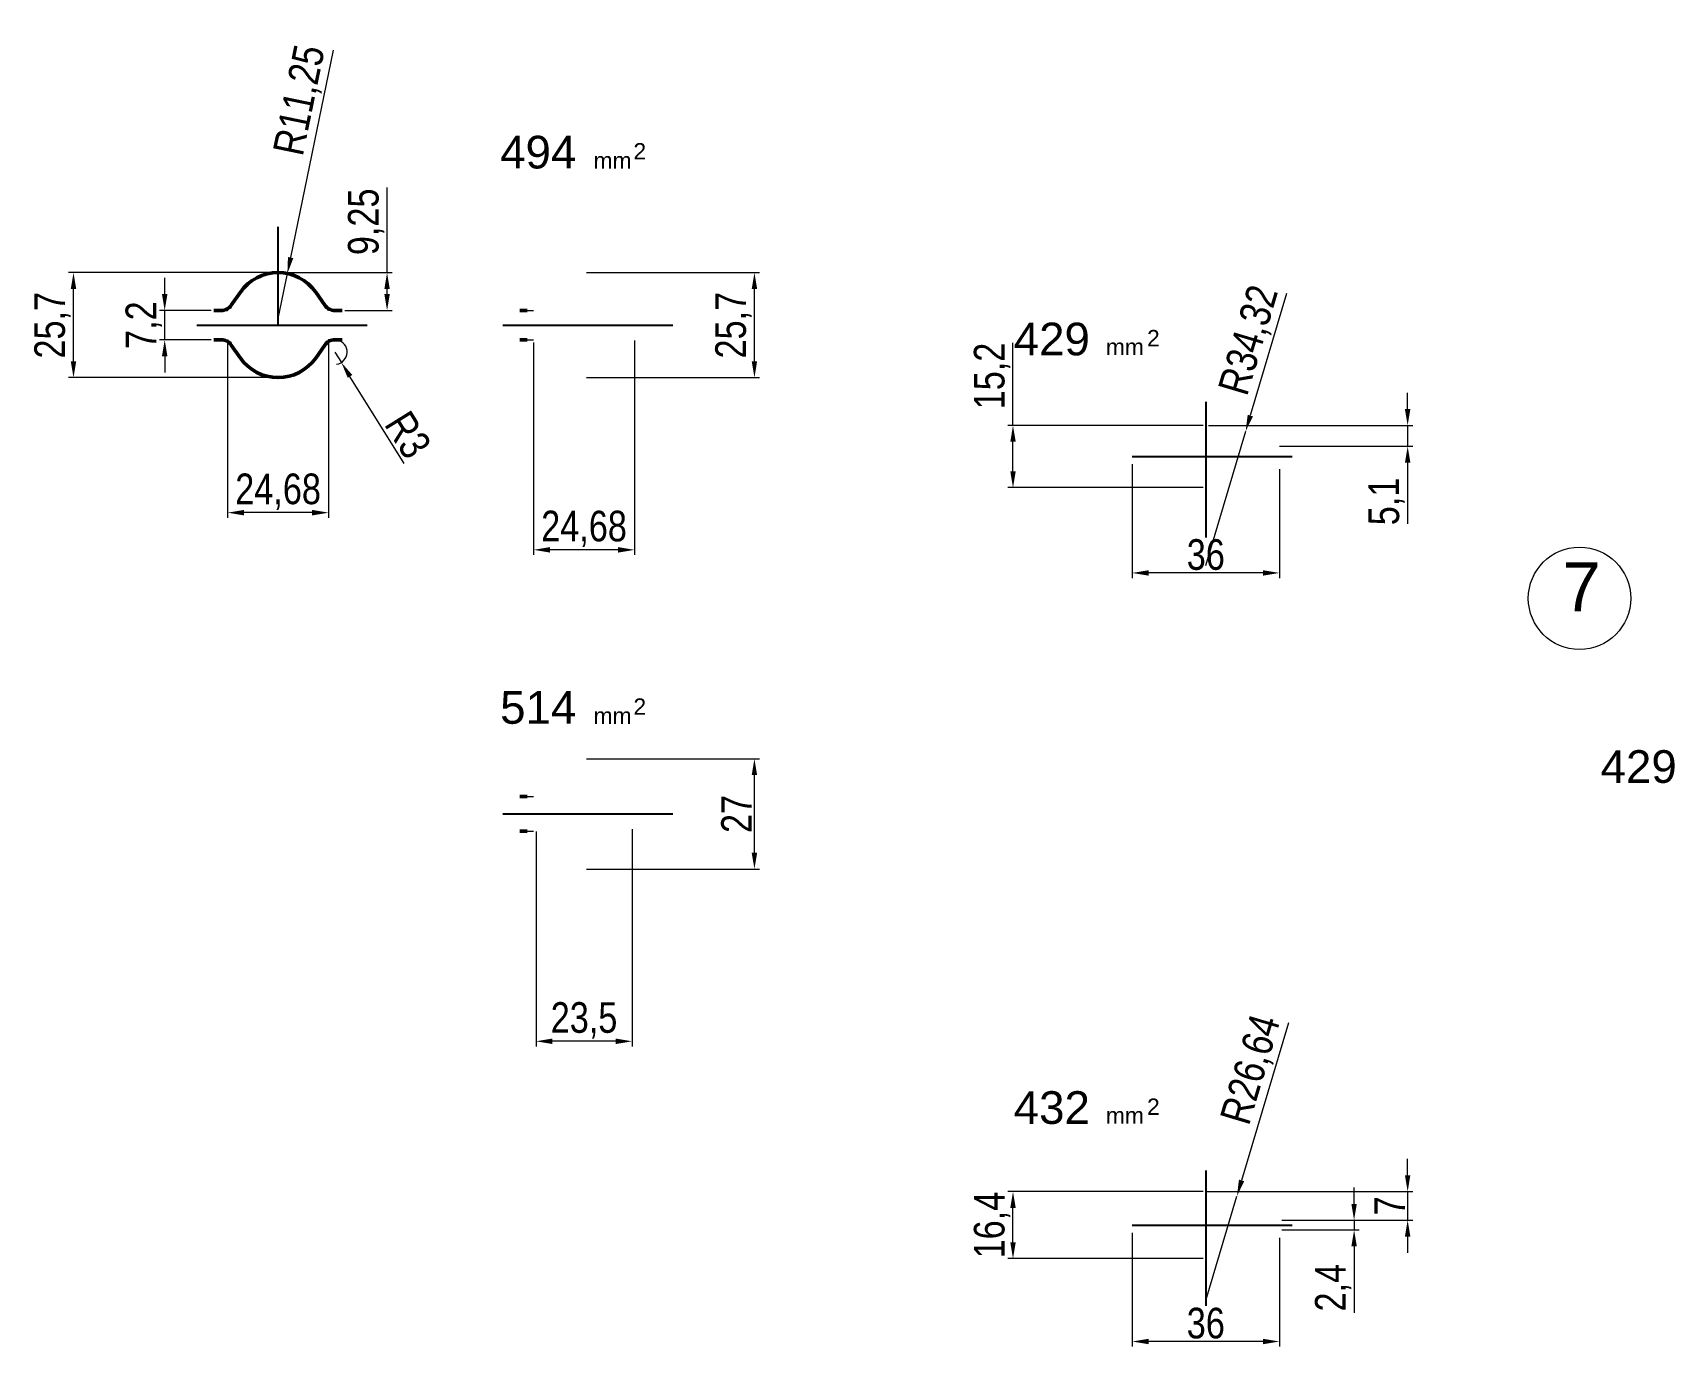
# Model space of a CAD drawing. Header units: millimetres. Extents: x -954 to 34898, y -2134 to 12006.
# Drawn here: x 8523.1 to 8919.6, y 5524.6 to 5846.3 of the extents above; entities that cross this region are included whole.
import ezdxf

# ---------------------------------------------------------------- set-up
doc = ezdxf.new("R2010")
doc.units = ezdxf.units.MM
doc.header["$LTSCALE"] = 3
for name, color, linetype, lineweight in [('контурная', 7, 'Continuous', 50), ('тонкая', 7, 'Continuous', 20), ('тонкий', 7, 'Continuous', 20)]:
    doc.layers.add(name, color=color, linetype=linetype, lineweight=lineweight)
doc.layers.add('осевая', color=4, linetype='Continuous')
doc.styles.add('s1v4', font='arial.ttf', dxfattribs={"height": 4})
doc.styles.add('s2v4', font='arial.ttf', dxfattribs={"height": 8})
doc.styles.add('s3v2.5', font='arial.ttf', dxfattribs={"width": 0.8, "height": 7.5})
doc.dimstyles.new('s3v2.5', dxfattribs={"dimtxt": 7.5, "dimasz": 4, "dimexe": 1.25, "dimexo": 0.625, "dimtad": 1, "dimtxsty": 's3v2.5', "dimcen": 1.5, "dimclrd": 6, "dimclre": 256, "dimclrt": 1, "dimadec": 0, "dimazin": 0, "dimtfac": 1, "dimtmove": 0, "dimatfit": 3, "dimfxl": 1, "dimlwd": -1, "dimlwe": -1, "dimarcsym": 0})

# ---------------------------------------------------------------- blocks, each defined once
blk = doc.blocks.new('*D1307')
at = {"layer": 'Defpoints', "color": 0, "transparency": 16777216}
for p in [(8809.64, 5562.58), (8833, 5555.58), (8859.66, 5555.58)]:
    blk.add_point(p, dxfattribs=at)
at = {"layer": 'тонкая', "color": 6, "transparency": 16777216}
for p, q in [((8859.66, 5566.58), (8859.66, 5570.58)), ((8859.66, 5562.58), (8859.66, 5555.58)), ((8859.66, 5551.58), (8859.66, 5547.58))]:
    blk.add_line(p, q, dxfattribs=at)
at = {"layer": 'тонкая', "transparency": 16777216}
for p, q in [((8810.26, 5562.58), (8860.91, 5562.58)), ((8833.63, 5555.58), (8860.91, 5555.58))]:
    blk.add_line(p, q, dxfattribs=at)
at = {"layer": 'тонкая', "color": 6, "transparency": 16777216}
for points in [[(8858.99, 5566.58), (8860.32, 5566.58), (8859.66, 5562.58)], [(8858.99, 5551.58), (8860.32, 5551.58), (8859.66, 5555.58)]]:
    blk.add_solid(points, dxfattribs=at)
at = {"layer": 'тонкая', "color": 1, "transparency": 16777216, "insert": (8855.28, 5559.08), "char_height": 7.5, "attachment_point": 5, "rotation": 90, "style": 's3v2.5'}
blk.add_mtext('7', dxfattribs=at)
blk = doc.blocks.new('*D1308')
at = {"layer": 'Defpoints', "color": 0, "transparency": 16777216}
for p in [(8763.08, 5562.58), (8810.26, 5562.58), (8810.26, 5546.18)]:
    blk.add_point(p, dxfattribs=at)
at = {"layer": 'тонкая', "transparency": 16777216}
for p, q in [((8809.64, 5562.58), (8761.83, 5562.58)), ((8809.64, 5546.18), (8761.83, 5546.18))]:
    blk.add_line(p, q, dxfattribs=at)
at = {"layer": 'тонкая', "color": 6, "transparency": 16777216}
blk.add_line((8763.08, 5550.18), (8763.08, 5558.58), dxfattribs=at)
for points in [[(8762.42, 5558.58), (8763.75, 5558.58), (8763.08, 5562.58)], [(8762.42, 5550.18), (8763.75, 5550.18), (8763.08, 5546.18)]]:
    blk.add_solid(points, dxfattribs=at)
at = {"layer": 'тонкая', "color": 1, "transparency": 16777216, "insert": (8757.95, 5554.38), "char_height": 7.5, "attachment_point": 5, "rotation": 90, "style": 's3v2.5'}
blk.add_mtext('16,4', dxfattribs=at)
blk = doc.blocks.new('*D1309')
at = {"layer": 'Defpoints', "color": 0, "transparency": 16777216}
for p in [(8792.26, 5553.13), (8828.26, 5551.88), (8792.26, 5525.88)]:
    blk.add_point(p, dxfattribs=at)
at = {"layer": 'тонкая', "transparency": 16777216}
for p, q in [((8792.26, 5552.51), (8792.26, 5524.63)), ((8828.26, 5551.26), (8828.26, 5524.63))]:
    blk.add_line(p, q, dxfattribs=at)
at = {"layer": 'тонкая', "color": 6, "transparency": 16777216}
blk.add_line((8824.26, 5525.88), (8796.26, 5525.88), dxfattribs=at)
for points in [[(8796.26, 5526.55), (8796.26, 5525.22), (8792.26, 5525.88)], [(8824.26, 5526.55), (8824.26, 5525.22), (8828.26, 5525.88)]]:
    blk.add_solid(points, dxfattribs=at)
at = {"layer": 'тонкая', "color": 1, "transparency": 16777216, "insert": (8810.26, 5530.34), "char_height": 7.5, "attachment_point": 5, "style": 's3v2.5'}
blk.add_mtext('36', dxfattribs=at)
blk = doc.blocks.new('*D1310')
at = {"layer": 'Defpoints', "color": 0, "transparency": 16777216}
for p in [(8810.26, 5750.11), (8828.26, 5745.01), (8859.66, 5745.01)]:
    blk.add_point(p, dxfattribs=at)
at = {"layer": 'тонкая', "color": 6, "transparency": 16777216}
for p, q in [((8859.66, 5754.11), (8859.66, 5758.11)), ((8859.66, 5750.11), (8859.66, 5745.01)), ((8859.66, 5741.01), (8859.66, 5726))]:
    blk.add_line(p, q, dxfattribs=at)
at = {"layer": 'тонкая', "transparency": 16777216}
for p, q in [((8810.89, 5750.11), (8860.91, 5750.11)), ((8828.89, 5745.01), (8860.91, 5745.01))]:
    blk.add_line(p, q, dxfattribs=at)
at = {"layer": 'тонкая', "color": 6, "transparency": 16777216}
for points in [[(8858.99, 5754.11), (8860.32, 5754.11), (8859.66, 5750.11)], [(8858.99, 5741.01), (8860.32, 5741.01), (8859.66, 5745.01)]]:
    blk.add_solid(points, dxfattribs=at)
at = {"layer": 'тонкая', "color": 1, "transparency": 16777216, "insert": (8854.52, 5731.51), "char_height": 7.5, "attachment_point": 5, "rotation": 90, "style": 's3v2.5'}
blk.add_mtext('5,1', dxfattribs=at)
blk = doc.blocks.new('*D1311')
at = {"layer": 'Defpoints', "color": 0, "transparency": 16777216}
for p in [(8763.08, 5750.11), (8810.26, 5750.11), (8810.26, 5734.91)]:
    blk.add_point(p, dxfattribs=at)
at = {"layer": 'тонкая', "color": 6, "transparency": 16777216}
for p, q in [((8763.08, 5750.11), (8763.08, 5770.32)), ((8763.08, 5738.91), (8763.08, 5746.11))]:
    blk.add_line(p, q, dxfattribs=at)
at = {"layer": 'тонкая', "transparency": 16777216}
for p, q in [((8809.64, 5750.11), (8761.83, 5750.11)), ((8809.64, 5734.91), (8761.83, 5734.91))]:
    blk.add_line(p, q, dxfattribs=at)
at = {"layer": 'тонкая', "color": 6, "transparency": 16777216}
for points in [[(8762.42, 5746.11), (8763.75, 5746.11), (8763.08, 5750.11)], [(8762.42, 5738.91), (8763.75, 5738.91), (8763.08, 5734.91)]]:
    blk.add_solid(points, dxfattribs=at)
at = {"layer": 'тонкая', "color": 1, "transparency": 16777216, "insert": (8757.95, 5762.22), "char_height": 7.5, "attachment_point": 5, "rotation": 90, "style": 's3v2.5'}
blk.add_mtext('15,2', dxfattribs=at)
blk = doc.blocks.new('*D1312')
at = {"layer": 'Defpoints', "color": 0, "transparency": 16777216}
for p in [(8792.26, 5741.26), (8828.26, 5740.01), (8792.26, 5714.01)]:
    blk.add_point(p, dxfattribs=at)
at = {"layer": 'тонкая', "transparency": 16777216}
for p, q in [((8792.26, 5740.64), (8792.26, 5712.76)), ((8828.26, 5739.39), (8828.26, 5712.76))]:
    blk.add_line(p, q, dxfattribs=at)
at = {"layer": 'тонкая', "color": 6, "transparency": 16777216}
blk.add_line((8824.26, 5714.01), (8796.26, 5714.01), dxfattribs=at)
for points in [[(8796.26, 5714.68), (8796.26, 5713.35), (8792.26, 5714.01)], [(8824.26, 5714.68), (8824.26, 5713.35), (8828.26, 5714.01)]]:
    blk.add_solid(points, dxfattribs=at)
at = {"layer": 'тонкая', "color": 1, "transparency": 16777216, "insert": (8810.26, 5718.47), "char_height": 7.5, "attachment_point": 5, "style": 's3v2.5'}
blk.add_mtext('36', dxfattribs=at)
blk = doc.blocks.new('*D1313')
at = {"layer": 'Defpoints', "color": 0, "transparency": 16777216}
for p in [(8820.02, 5748.7), (8810.26, 5715.8)]:
    blk.add_point(p, dxfattribs=at)
at = {"layer": 'тонкая', "color": 6, "transparency": 16777216}
for p, q in [((8830.02, 5782.42), (8821.15, 5752.53)), ((8810.26, 5715.8), (8820.02, 5748.7))]:
    blk.add_line(p, q, dxfattribs=at)
blk.add_solid([(8820.51, 5752.72), (8821.79, 5752.34), (8820.02, 5748.7)], dxfattribs=at)
at = {"layer": 'тонкая', "color": 1, "transparency": 16777216, "insert": (8821.23, 5770.86), "char_height": 7.5, "attachment_point": 5, "rotation": 73.4845, "style": 's3v2.5'}
blk.add_mtext('R34,32', dxfattribs=at)
blk = doc.blocks.new('*D1314')
at = {"layer": 'Defpoints', "color": 0, "transparency": 16777216}
for p in [(8817.88, 5561.47), (8810.26, 5535.94)]:
    blk.add_point(p, dxfattribs=at)
at = {"layer": 'тонкая', "color": 6, "transparency": 16777216}
for p, q in [((8830.53, 5603.89), (8819.02, 5565.3)), ((8810.26, 5535.94), (8817.88, 5561.47))]:
    blk.add_line(p, q, dxfattribs=at)
blk.add_solid([(8818.38, 5565.5), (8819.66, 5565.11), (8817.88, 5561.47)], dxfattribs=at)
at = {"layer": 'тонкая', "color": 1, "transparency": 16777216, "insert": (8821.72, 5592.32), "char_height": 7.5, "attachment_point": 5, "rotation": 73.3886, "style": 's3v2.5'}
blk.add_mtext('R26,64', dxfattribs=at)
blk = doc.blocks.new('*D1315')
at = {"layer": 'Defpoints', "color": 0, "transparency": 16777216}
for p in [(8828.26, 5555.58), (8828.26, 5553.18), (8846.55, 5553.18)]:
    blk.add_point(p, dxfattribs=at)
at = {"layer": 'тонкая', "color": 6, "transparency": 16777216}
for p, q in [((8846.55, 5559.58), (8846.55, 5563.58)), ((8846.55, 5555.58), (8846.55, 5553.18)), ((8846.55, 5549.18), (8846.55, 5532.93))]:
    blk.add_line(p, q, dxfattribs=at)
at = {"layer": 'тонкая', "transparency": 16777216}
for p, q in [((8828.89, 5555.58), (8847.8, 5555.58)), ((8828.89, 5553.18), (8847.8, 5553.18))]:
    blk.add_line(p, q, dxfattribs=at)
at = {"layer": 'тонкая', "color": 6, "transparency": 16777216}
for points in [[(8845.89, 5559.58), (8847.22, 5559.58), (8846.55, 5555.58)], [(8845.89, 5549.18), (8847.22, 5549.18), (8846.55, 5553.18)]]:
    blk.add_solid(points, dxfattribs=at)
at = {"layer": 'тонкая', "color": 1, "transparency": 16777216, "insert": (8841.42, 5539.06), "char_height": 7.5, "attachment_point": 5, "rotation": 90, "style": 's3v2.5'}
blk.add_mtext('2,4', dxfattribs=at)
blk = doc.blocks.new('*D1493')
at = {"layer": 'Defpoints', "color": 0, "transparency": 16777216}
for p in [(8570.9, 5771.07), (8595.58, 5771.07), (8570.9, 5728.77)]:
    blk.add_point(p, dxfattribs=at)
at = {"layer": 'тонкая', "transparency": 16777216}
for p, q in [((8570.9, 5770.45), (8570.9, 5727.52)), ((8595.58, 5770.45), (8595.58, 5727.52))]:
    blk.add_line(p, q, dxfattribs=at)
at = {"layer": 'тонкая', "color": 6, "transparency": 16777216}
blk.add_line((8591.58, 5728.77), (8574.9, 5728.77), dxfattribs=at)
for points in [[(8574.9, 5729.44), (8574.9, 5728.1), (8570.9, 5728.77)], [(8591.58, 5729.44), (8591.58, 5728.1), (8595.58, 5728.77)]]:
    blk.add_solid(points, dxfattribs=at)
at = {"layer": 'тонкая', "color": 1, "transparency": 16777216, "insert": (8583.24, 5733.9), "char_height": 7.5, "attachment_point": 5, "style": 's3v2.5'}
blk.add_mtext('24,68', dxfattribs=at)
blk = doc.blocks.new('*D1494')
at = {"layer": 'Defpoints', "color": 0, "transparency": 16777216}
for p in [(8533.18, 5787.52), (8583.24, 5787.52), (8583.24, 5761.82)]:
    blk.add_point(p, dxfattribs=at)
at = {"layer": 'тонкая', "transparency": 16777216}
for p, q in [((8582.62, 5787.52), (8531.93, 5787.52)), ((8582.62, 5761.82), (8531.93, 5761.82))]:
    blk.add_line(p, q, dxfattribs=at)
at = {"layer": 'тонкая', "color": 6, "transparency": 16777216}
blk.add_line((8533.18, 5765.82), (8533.18, 5783.52), dxfattribs=at)
for points in [[(8532.51, 5783.52), (8533.84, 5783.52), (8533.18, 5787.52)], [(8532.51, 5765.82), (8533.84, 5765.82), (8533.18, 5761.82)]]:
    blk.add_solid(points, dxfattribs=at)
at = {"layer": 'тонкая', "color": 1, "transparency": 16777216, "insert": (8528.04, 5774.65), "char_height": 7.5, "attachment_point": 5, "rotation": 90, "style": 's3v2.5'}
blk.add_mtext('25,7', dxfattribs=at)
blk = doc.blocks.new('*D1495')
at = {"layer": 'Defpoints', "color": 0, "transparency": 16777216}
for p in [(8555.49, 5778.27), (8567.53, 5778.27), (8567.53, 5771.07)]:
    blk.add_point(p, dxfattribs=at)
at = {"layer": 'тонкая', "color": 6, "transparency": 16777216}
for p, q in [((8555.49, 5782.27), (8555.49, 5786.27)), ((8555.49, 5771.07), (8555.49, 5778.27)), ((8555.49, 5767.07), (8555.49, 5763.07))]:
    blk.add_line(p, q, dxfattribs=at)
at = {"layer": 'тонкая', "transparency": 16777216}
for p, q in [((8566.9, 5778.27), (8554.24, 5778.27)), ((8566.9, 5771.07), (8554.24, 5771.07))]:
    blk.add_line(p, q, dxfattribs=at)
at = {"layer": 'тонкая', "color": 6, "transparency": 16777216}
for points in [[(8554.82, 5782.27), (8556.16, 5782.27), (8555.49, 5778.27)], [(8554.82, 5767.07), (8556.16, 5767.07), (8555.49, 5771.07)]]:
    blk.add_solid(points, dxfattribs=at)
at = {"layer": 'тонкая', "color": 1, "transparency": 16777216, "insert": (8550.36, 5774.67), "char_height": 7.5, "attachment_point": 5, "rotation": 90, "style": 's3v2.5'}
blk.add_mtext('7,2', dxfattribs=at)
blk = doc.blocks.new('*D1496')
at = {"layer": 'Defpoints', "color": 0, "transparency": 16777216}
for p in [(8583.24, 5787.52), (8609.91, 5787.52), (8598.96, 5778.27)]:
    blk.add_point(p, dxfattribs=at)
at = {"layer": 'тонкая', "color": 6, "transparency": 16777216}
for p, q in [((8609.91, 5787.52), (8609.91, 5808.4)), ((8609.91, 5782.27), (8609.91, 5783.52))]:
    blk.add_line(p, q, dxfattribs=at)
at = {"layer": 'тонкая', "transparency": 16777216}
for p, q in [((8583.87, 5787.52), (8611.16, 5787.52)), ((8599.58, 5778.27), (8611.16, 5778.27))]:
    blk.add_line(p, q, dxfattribs=at)
at = {"layer": 'тонкая', "color": 6, "transparency": 16777216}
for points in [[(8609.25, 5783.52), (8610.58, 5783.52), (8609.91, 5787.52)], [(8609.25, 5782.27), (8610.58, 5782.27), (8609.91, 5778.27)]]:
    blk.add_solid(points, dxfattribs=at)
at = {"layer": 'тонкая', "color": 1, "transparency": 16777216, "insert": (8604.78, 5799.96), "char_height": 7.5, "attachment_point": 5, "rotation": 90, "style": 's3v2.5'}
blk.add_mtext('9,25', dxfattribs=at)
blk = doc.blocks.new('*D1497')
at = {"layer": 'Defpoints', "color": 0, "transparency": 16777216}
for p in [(8585.51, 5787.29), (8583.24, 5776.27)]:
    blk.add_point(p, dxfattribs=at)
at = {"layer": 'тонкая', "color": 6, "transparency": 16777216}
for p, q in [((8596.75, 5841.97), (8586.31, 5791.21)), ((8583.24, 5776.27), (8585.51, 5787.29))]:
    blk.add_line(p, q, dxfattribs=at)
blk.add_solid([(8585.66, 5791.34), (8586.97, 5791.07), (8585.51, 5787.29)], dxfattribs=at)
at = {"layer": 'тонкая', "color": 1, "transparency": 16777216, "insert": (8588.98, 5829.64), "char_height": 7.5, "attachment_point": 5, "rotation": 78.3826, "style": 's3v2.5'}
blk.add_mtext('R11,25', dxfattribs=at)
blk = doc.blocks.new('*D1498')
at = {"layer": 'Defpoints', "color": 0, "transparency": 16777216}
for p in [(8597.14, 5768.07), (8598.73, 5765.53)]:
    blk.add_point(p, dxfattribs=at)
at = {"layer": 'тонкая', "color": 6, "transparency": 16777216}
for p, q in [((8597.14, 5768.07), (8598.73, 5765.53)), ((8614.12, 5740.82), (8600.84, 5762.13))]:
    blk.add_line(p, q, dxfattribs=at)
at = {"layer": 'тонкая', "transparency": 16777216}
blk.add_arc((8597.14, 5768.07), 3, 278.0525, 78.0634, dxfattribs=at)
at = {"layer": 'тонкая', "color": 6, "transparency": 16777216}
blk.add_solid([(8601.41, 5762.48), (8600.28, 5761.78), (8598.73, 5765.53)], dxfattribs=at)
at = {"layer": 'тонкая', "color": 1, "transparency": 16777216, "insert": (8615.02, 5747.81), "char_height": 7.5, "attachment_point": 5, "rotation": 301.9258, "style": 's3v2.5'}
blk.add_mtext('R3', dxfattribs=at)
blk = doc.blocks.new('*D1499')
at = {"layer": 'Defpoints', "color": 0, "transparency": 16777216}
for p in [(8645.77, 5771.07), (8670.45, 5771.56), (8645.77, 5719.67)]:
    blk.add_point(p, dxfattribs=at)
at = {"layer": 'тонкая', "transparency": 16777216}
for p, q in [((8645.77, 5770.45), (8645.77, 5718.42)), ((8670.45, 5770.94), (8670.45, 5718.42))]:
    blk.add_line(p, q, dxfattribs=at)
at = {"layer": 'тонкая', "color": 6, "transparency": 16777216}
blk.add_line((8666.45, 5719.67), (8649.77, 5719.67), dxfattribs=at)
for points in [[(8649.77, 5720.33), (8649.77, 5719), (8645.77, 5719.67)], [(8666.45, 5720.33), (8666.45, 5719), (8670.45, 5719.67)]]:
    blk.add_solid(points, dxfattribs=at)
at = {"layer": 'тонкая', "color": 1, "transparency": 16777216, "insert": (8658.11, 5724.8), "char_height": 7.5, "attachment_point": 5, "style": 's3v2.5'}
blk.add_mtext('24,68', dxfattribs=at)
blk = doc.blocks.new('*D1500')
at = {"layer": 'Defpoints', "color": 0, "transparency": 16777216}
for p in [(8658.11, 5787.52), (8699.81, 5787.52), (8658.11, 5761.82)]:
    blk.add_point(p, dxfattribs=at)
at = {"layer": 'тонкая', "transparency": 16777216}
for p, q in [((8658.73, 5787.52), (8701.06, 5787.52)), ((8658.73, 5761.82), (8701.06, 5761.82))]:
    blk.add_line(p, q, dxfattribs=at)
at = {"layer": 'тонкая', "color": 6, "transparency": 16777216}
blk.add_line((8699.81, 5765.82), (8699.81, 5783.52), dxfattribs=at)
for points in [[(8699.14, 5783.52), (8700.47, 5783.52), (8699.81, 5787.52)], [(8699.14, 5765.82), (8700.47, 5765.82), (8699.81, 5761.82)]]:
    blk.add_solid(points, dxfattribs=at)
at = {"layer": 'тонкая', "color": 1, "transparency": 16777216, "insert": (8694.67, 5774.67), "char_height": 7.5, "attachment_point": 5, "rotation": 90, "style": 's3v2.5'}
blk.add_mtext('25,7', dxfattribs=at)
blk = doc.blocks.new('*D1502')
at = {"layer": 'Defpoints', "color": 0, "transparency": 16777216}
for p in [(8646.36, 5651.35), (8669.86, 5651.91), (8646.36, 5599.37)]:
    blk.add_point(p, dxfattribs=at)
at = {"layer": 'тонкая', "transparency": 16777216}
for p, q in [((8646.36, 5650.73), (8646.36, 5598.12)), ((8669.86, 5651.29), (8669.86, 5598.12))]:
    blk.add_line(p, q, dxfattribs=at)
at = {"layer": 'тонкая', "color": 6, "transparency": 16777216}
blk.add_line((8665.86, 5599.37), (8650.36, 5599.37), dxfattribs=at)
for points in [[(8650.36, 5600.04), (8650.36, 5598.7), (8646.36, 5599.37)], [(8665.86, 5600.04), (8665.86, 5598.7), (8669.86, 5599.37)]]:
    blk.add_solid(points, dxfattribs=at)
at = {"layer": 'тонкая', "color": 1, "transparency": 16777216, "insert": (8658.11, 5604.5), "char_height": 7.5, "attachment_point": 5, "style": 's3v2.5'}
blk.add_mtext('23,5', dxfattribs=at)
blk = doc.blocks.new('*D1501')
at = {"layer": 'Defpoints', "color": 0, "transparency": 16777216}
for p in [(8658.11, 5668.52), (8699.81, 5668.52), (8658.11, 5641.52)]:
    blk.add_point(p, dxfattribs=at)
at = {"layer": 'тонкая', "transparency": 16777216}
for p, q in [((8658.73, 5668.52), (8701.06, 5668.52)), ((8658.73, 5641.52), (8701.06, 5641.52))]:
    blk.add_line(p, q, dxfattribs=at)
at = {"layer": 'тонкая', "color": 6, "transparency": 16777216}
blk.add_line((8699.81, 5645.52), (8699.81, 5664.52), dxfattribs=at)
for points in [[(8699.14, 5664.52), (8700.47, 5664.52), (8699.81, 5668.52)], [(8699.14, 5645.52), (8700.47, 5645.52), (8699.81, 5641.52)]]:
    blk.add_solid(points, dxfattribs=at)
at = {"layer": 'тонкая', "color": 1, "transparency": 16777216, "insert": (8695.42, 5655.02), "char_height": 7.5, "attachment_point": 5, "rotation": 90, "style": 's3v2.5'}
blk.add_mtext('27', dxfattribs=at)

msp = doc.modelspace()

# ---------------------------------------------------------------- linework, layer by layer
at = {"layer": 'контурная'}
for p, q in [((8571.799, 5779.548), (8574.034, 5782.734)), ((8594.687, 5779.548), (8592.452, 5782.734)), ((8569.343, 5778.272), (8567.528, 5778.272)), ((8597.142, 5778.272), (8598.957, 5778.272)), ((8644.209, 5778.272), (8642.394, 5778.272)), ((8569.343, 5771.072), (8567.528, 5771.072)), ((8571.799, 5769.795), (8574.034, 5766.61)), ((8594.687, 5769.795), (8592.452, 5766.61)), ((8597.142, 5771.072), (8598.957, 5771.072)), ((8644.209, 5771.072), (8642.394, 5771.072)), ((8644.209, 5659.275), (8642.394, 5659.275)), ((8644.209, 5650.775), (8642.394, 5650.775))]:
    msp.add_line(p, q, dxfattribs=at)
for centre, radius, start, end in [((8583.243, 5776.272), 11.25, 35.05776, 144.94224), ((8569.343, 5781.272), 3, 270, 324.94224), ((8597.142, 5781.272), 3, 215.05776, 270), ((8569.343, 5768.072), 3, 35.05776, 90), ((8597.142, 5768.072), 3, 90, 144.94224), ((8583.243, 5773.072), 11.25, 215.05776, 324.94224)]:
    msp.add_arc(centre, radius, start, end, dxfattribs=at)
at = {"layer": 'осевая'}
for p, q in [((8583.243, 5774.672), (8583.243, 5798.757)), ((8563.352, 5774.672), (8605.01, 5774.672)), ((8638.218, 5774.672), (8679.876, 5774.672)), ((8810.262, 5755.86), (8810.262, 5722.731)), ((8792.262, 5742.514), (8831.377, 5742.514)), ((8638.218, 5655.025), (8679.876, 5655.025)), ((8810.262, 5567.73), (8810.262, 5534.6)), ((8792.262, 5554.384), (8831.377, 5554.384))]:
    msp.add_line(p, q, dxfattribs=at)
at = {"layer": 'тонкая'}
for p, q in [((8569.343, 5778.272), (8570.903, 5778.272)), ((8570.903, 5778.272), (8571.355, 5778.916)), ((8595.583, 5778.272), (8595.13, 5778.916)), ((8597.142, 5778.272), (8595.583, 5778.272)), ((8644.209, 5778.272), (8645.768, 5778.272)), ((8569.343, 5771.072), (8570.903, 5771.072)), ((8570.903, 5771.072), (8571.355, 5770.427)), ((8595.583, 5771.072), (8595.13, 5770.427)), ((8597.142, 5771.072), (8595.583, 5771.072)), ((8644.209, 5771.072), (8645.768, 5771.072)), ((8828.262, 5745.014), (8837.739, 5745.014)), ((8644.209, 5659.275), (8645.768, 5659.275)), ((8644.209, 5650.775), (8645.768, 5650.775))]:
    msp.add_line(p, q, dxfattribs=at)
msp.add_circle((8901.718, 5707.799), 12.532, dxfattribs=at)

# ---------------------------------------------------------------- texts
for s, height, style, p in [('494', 8, 's2v4', (8637.578, 5813.025)), ('2', 4, 's1v4', (8670.204, 5815.232)), ('mm', 4, 's1v4', (8660.437, 5812.977)), ('429', 8, 's2v4', (8763.255, 5767.282)), ('2', 4, 's1v4', (8795.881, 5769.489)), ('mm', 4, 's1v4', (8785.811, 5767.345)), ('514', 8, 's2v4', (8637.578, 5677.097)), ('2', 4, 's1v4', (8670.204, 5679.304)), ('mm', 4, 's1v4', (8660.437, 5677.049)), ('429', 8, 's2v4', (8906.867, 5662.625)), ('432', 8, 's2v4', (8763.255, 5579.152)), ('2', 4, 's1v4', (8795.881, 5581.359)), ('mm', 4, 's1v4', (8785.811, 5579.214))]:
    msp.add_text(s, height=height, dxfattribs=dict(at, style=style)).set_placement(p)
at = {"layer": 'тонкий', "style": 's1v4'}
msp.add_text('7', height=12, dxfattribs=at).set_placement((8897.555, 5704.649))

# ---------------------------------------------------------------- dimensions: what is measured, and where the dimension line sits
at = {"layer": 'тонкая'}
for center, mpoint, picture, middle in [((8583.243, 5776.272), (8585.508, 5787.291), '*D1497', (8594.002, 5828.608)), ((8597.142, 5768.072), (8598.729, 5765.525), '*D1498', (8611.233, 5745.456)), ((8810.262, 5535.94), (8817.879, 5561.472), '*D1314', (8826.643, 5590.849))]:
    dim = msp.add_radius_dim(center=center, mpoint=mpoint, dimstyle='s3v2.5', dxfattribs=at)
    dim.commit()
    dim.dimension.update_dxf_attribs({"geometry": picture, "text_midpoint": middle, "dimtype": 164})
for base, p1, p2, picture, middle in [((8609.913, 5787.522), (8598.957, 5778.272), (8583.243, 5787.522), '*D1496', (8604.781, 5799.962)), ((8699.806, 5787.522), (8658.108, 5761.822), (8658.108, 5787.522), '*D1500', (8694.674, 5774.672)), ((8763.082, 5750.114), (8810.262, 5734.914), (8810.262, 5750.114), '*D1311', (8757.95, 5762.218)), ((8859.656, 5745.014), (8810.262, 5750.114), (8828.262, 5745.014), '*D1310', (8854.524, 5731.506)), ((8699.806, 5668.525), (8658.108, 5641.525), (8658.108, 5668.525), '*D1501', (8695.416, 5655.025)), ((8859.656, 5555.584), (8809.637, 5562.584), (8833, 5555.584), '*D1307', (8855.281, 5559.084)), ((8763.082, 5562.584), (8810.262, 5546.184), (8810.262, 5562.584), '*D1308', (8757.95, 5554.384)), ((8846.552, 5553.184), (8828.262, 5555.584), (8828.262, 5553.184), '*D1315', (8841.42, 5539.058))]:
    dim = msp.add_linear_dim(base=base, p1=p1, p2=p2, angle=90, dimstyle='s3v2.5', dxfattribs=at)
    dim.commit()
    dim.dimension.update_dxf_attribs({"geometry": picture, "text_midpoint": middle})
for base, p1, p2, picture, middle in [((8533.175, 5787.522), (8583.243, 5761.822), (8583.243, 5787.522), '*D1494', (8533.175, 5774.652)), ((8555.491, 5778.272), (8567.528, 5771.072), (8567.528, 5778.272), '*D1495', (8555.491, 5774.672))]:
    dim = msp.add_linear_dim(base=base, p1=p1, p2=p2, angle=90, dimstyle='s3v2.5', dxfattribs=at)
    dim.commit()
    dim.dimension.update_dxf_attribs({"geometry": picture, "text_midpoint": middle, "dimtype": 160})
dim = msp.add_radius_dim(center=(8810.262, 5715.798), mpoint=(8820.017, 5748.698), dimstyle='s3v2.5', dxfattribs=at)
dim.commit()
dim.dimension.update_dxf_attribs({"geometry": '*D1313', "text_midpoint": (8821.234, 5770.855)})
for base, p1, p2, picture, middle in [((8570.903, 5728.771), (8595.583, 5771.072), (8570.903, 5771.072), '*D1493', (8583.243, 5733.903)), ((8645.768, 5719.666), (8670.448, 5771.562), (8645.768, 5771.072), '*D1499', (8658.108, 5724.798)), ((8792.262, 5714.015), (8828.262, 5740.014), (8792.262, 5741.264), '*D1312', (8810.262, 5718.472)), ((8646.358, 5599.369), (8669.858, 5651.915), (8646.358, 5651.353), '*D1502', (8658.108, 5604.501)), ((8792.262, 5525.885), (8828.262, 5551.884), (8792.262, 5553.134), '*D1309', (8810.262, 5530.342))]:
    dim = msp.add_linear_dim(base=base, p1=p1, p2=p2, dimstyle='s3v2.5', dxfattribs=at)
    dim.commit()
    dim.dimension.update_dxf_attribs({"geometry": picture, "text_midpoint": middle})

doc.saveas('drawing.dxf')
